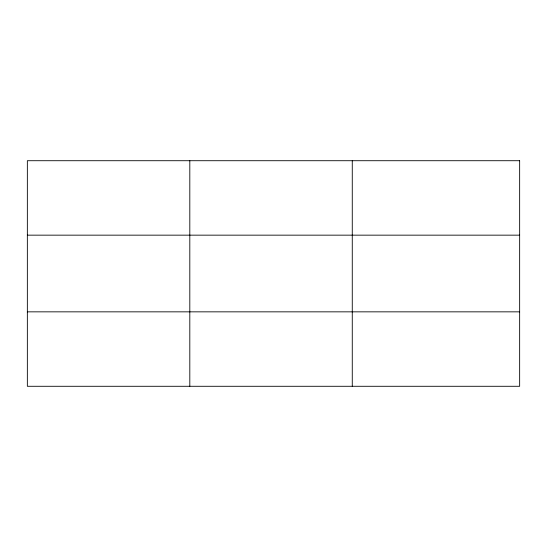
<?xml version="1.0" encoding="UTF-8"?>
<svg xmlns="http://www.w3.org/2000/svg" width="547" height="547" viewBox="0 0 547 547"><rect width="100%" height="100%" fill="white"/><g stroke="black" fill="none" stroke-linecap="round" stroke-linejoin="round"><path stroke-width="0.82" d="M189.809 160.715L189.809 386.285M352.268 160.715L352.268 386.285M27.35 235.155L519.65 235.155M27.35 311.845L519.65 311.845M519.65 160.715L519.65 386.285L27.35 386.285L27.35 160.715L519.65 160.715"/></g></svg>
